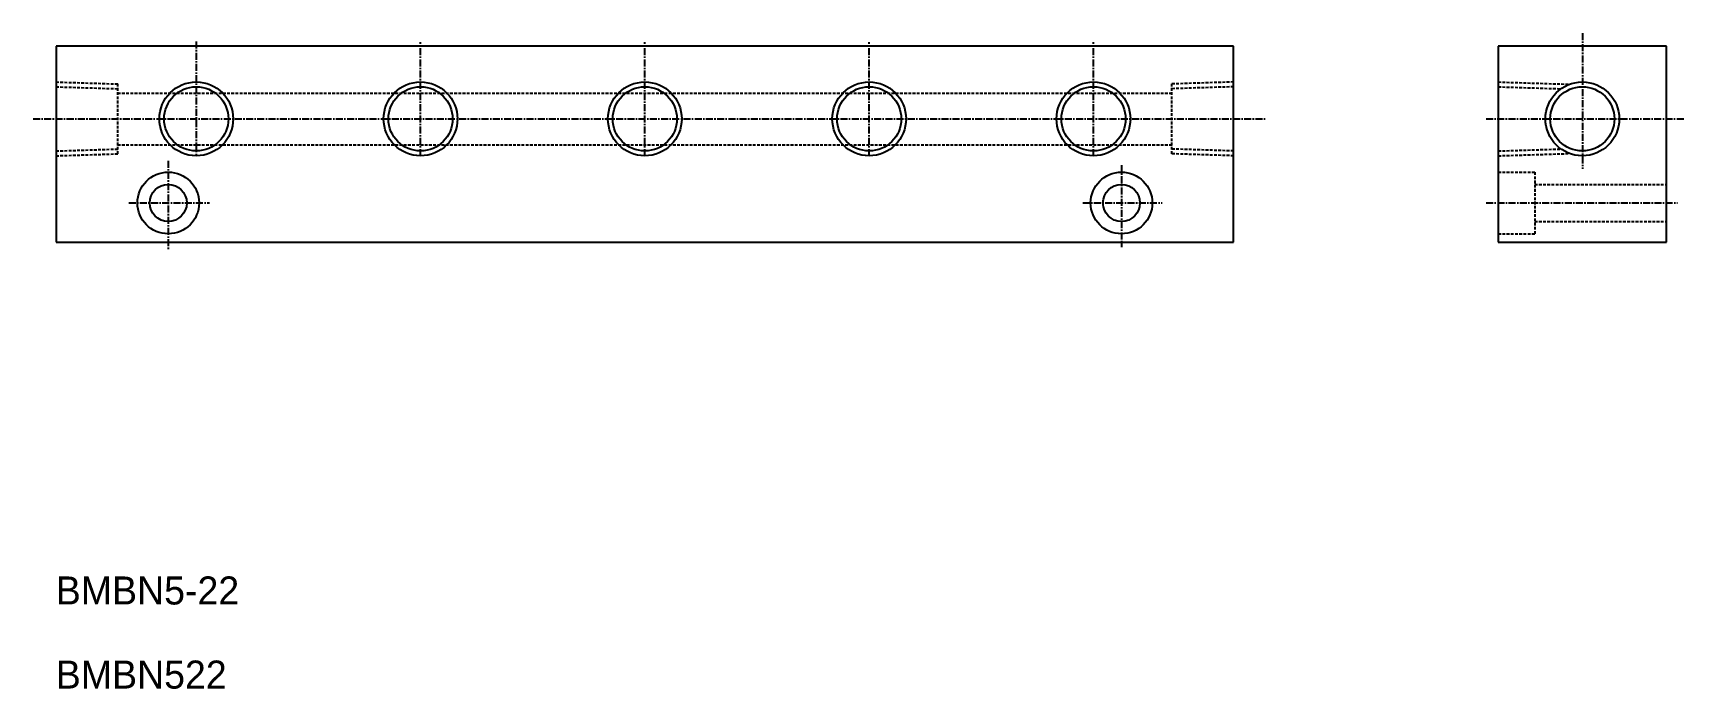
# Model space of a CAD drawing. Extents: x 1721 to 2162, y 4854 to 6962.
# Drawn here: x 1867.3 to 2161.7, y 6844.8 to 6961.8 of the extents above.
import ezdxf

# ---------------------------------------------------------------- set-up
doc = ezdxf.new("R2010")
doc.units = 0
doc.linetypes.add('CENTER', pattern=[2, 1.25, -0.25, 0.25, -0.25])
doc.linetypes.add('DASHED', pattern=[0.75, 0.5, -0.25])
doc.layers.get('0').update_dxf_attribs({"linetype": 'CONTINUOUS'})
doc.layers.add('CENTER', color=1, linetype='CENTER')

msp = doc.modelspace()

# ---------------------------------------------------------------- linework, layer by layer
at = {"color": 7, "linetype": 'CONTINUOUS'}
for p, q in [((2081.377, 6959.457), (1871.377, 6959.457)), ((1871.377, 6959.457), (1871.377, 6924.457)), ((2081.377, 6924.457), (2081.377, 6959.457)), ((2128.563, 6959.457), (2128.563, 6924.457)), ((2158.563, 6959.457), (2128.563, 6959.457)), ((2158.563, 6924.457), (2158.563, 6959.457)), ((1871.377, 6924.457), (2081.377, 6924.457)), ((2128.563, 6924.457), (2158.563, 6924.457))]:
    msp.add_line(p, q, dxfattribs=at)
at = {"color": 3, "linetype": 'DASHED'}
for p, q in [((1871.377, 6953.036), (1882.377, 6952.69)), ((1871.377, 6952.18), (1882.377, 6951.834)), ((1882.377, 6940.225), (1882.377, 6952.69)), ((2081.377, 6953.036), (2070.377, 6952.69)), ((2070.377, 6940.225), (2070.377, 6952.69)), ((2081.377, 6952.18), (2070.377, 6951.834)), ((2128.563, 6953.036), (2141.303, 6952.635)), ((2128.563, 6952.18), (2139.563, 6951.834)), ((1882.377, 6951.057), (2070.377, 6951.057)), ((1871.377, 6940.735), (1882.377, 6941.081)), ((1871.377, 6939.879), (1882.377, 6940.225)), ((1882.377, 6941.857), (2070.377, 6941.857)), ((2081.377, 6940.735), (2070.377, 6941.081)), ((2081.377, 6939.879), (2070.377, 6940.225)), ((2128.563, 6940.735), (2139.763, 6941.087)), ((2128.563, 6939.879), (2141.303, 6940.279)), ((2128.563, 6936.957), (2135.063, 6936.957)), ((2135.063, 6936.957), (2135.063, 6925.957)), ((2135.063, 6934.757), (2158.563, 6934.757)), ((2135.063, 6928.157), (2158.563, 6928.157)), ((2128.563, 6925.957), (2135.063, 6925.957))]:
    msp.add_line(p, q, dxfattribs=at)
for p, q in [((1929.377, 6951.057), (1929.377, 6951.057)), ((1976.377, 6951.057), (1976.377, 6951.057))]:
    msp.add_line(p, q)
at = {"color": 3, "linetype": 'CONTINUOUS'}
for centre in [(1896.377, 6946.457), (1936.377, 6946.457), (1976.377, 6946.457), (2016.377, 6946.457), (2056.377, 6946.457), (2143.563, 6946.457)]:
    msp.add_circle(centre, 6.579, dxfattribs=at)
at = {"color": 7, "linetype": 'CONTINUOUS'}
for centre, radius in [((1896.377, 6946.457), 5.723), ((1936.377, 6946.457), 5.723), ((1976.377, 6946.457), 5.723), ((2016.377, 6946.457), 5.723), ((2056.377, 6946.457), 5.723), ((2143.563, 6946.457), 5.723), ((1891.377, 6931.457), 5.5), ((2061.377, 6931.457), 5.5), ((1891.377, 6931.457), 3.3), ((2061.377, 6931.457), 3.3)]:
    msp.add_circle(centre, radius, dxfattribs=at)
at = {"layer": 'CENTER', "color": 1, "linetype": 'CENTER'}
for p, q in [((1896.377, 6960.251), (1896.377, 6939.823)), ((2143.563, 6961.774), (2143.563, 6937.543)), ((1936.377, 6939.823), (1936.377, 6960.128)), ((1976.377, 6939.823), (1976.377, 6960.128)), ((2016.377, 6939.823), (2016.377, 6960.128)), ((2056.377, 6939.823), (2056.377, 6960.128)), ((1867.267, 6946.457), (2087.05, 6946.457)), ((2126.389, 6946.457), (2161.689, 6946.457)), ((1891.377, 6938.996), (1891.377, 6923.225)), ((2061.377, 6938.21), (2061.377, 6923.592)), ((1884.326, 6931.457), (1898.761, 6931.457)), ((2054.455, 6931.457), (2068.628, 6931.457)), ((2126.415, 6931.457), (2160.544, 6931.457))]:
    msp.add_line(p, q, dxfattribs=at)

# ---------------------------------------------------------------- texts
at = {"color": 7, "linetype": 'CONTINUOUS'}
for s, p in [('BMBN5-22', (1871.33, 6859.833)), ('BMBN522', (1871.33, 6844.833))]:
    msp.add_text(s, height=5, dxfattribs=at).set_placement(p)

doc.saveas('drawing.dxf')
